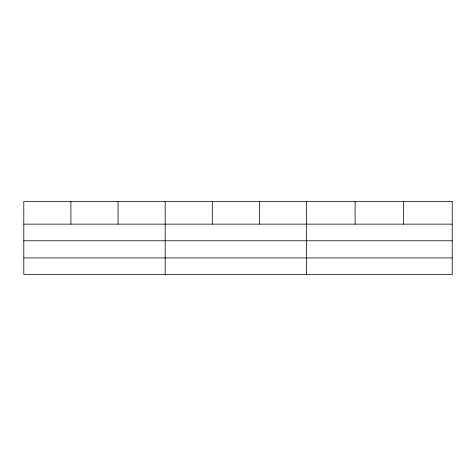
<?xml version="1.0" encoding="UTF-8"?>
<svg xmlns="http://www.w3.org/2000/svg" width="476" height="476" viewBox="0 0 476 476"><rect width="100%" height="100%" fill="white"/><g stroke="black" fill="none" stroke-linecap="round" stroke-linejoin="round"><path stroke-width="0.71" d="M23.8 224.136L452.2 224.136M23.8 240.779L452.2 240.779M23.8 257.921L452.2 257.921M403.648 201.437L403.648 224.136M355.096 201.437L355.096 224.136M306.544 201.437L306.544 274.563M259.42 201.437L259.42 224.136M212.296 201.437L212.296 224.136M165.172 201.437L165.172 274.563M118.048 201.437L118.048 224.136M70.924 201.437L70.924 224.136M452.2 201.437L23.8 201.437L23.8 274.563L452.2 274.563L452.2 201.437"/></g></svg>
